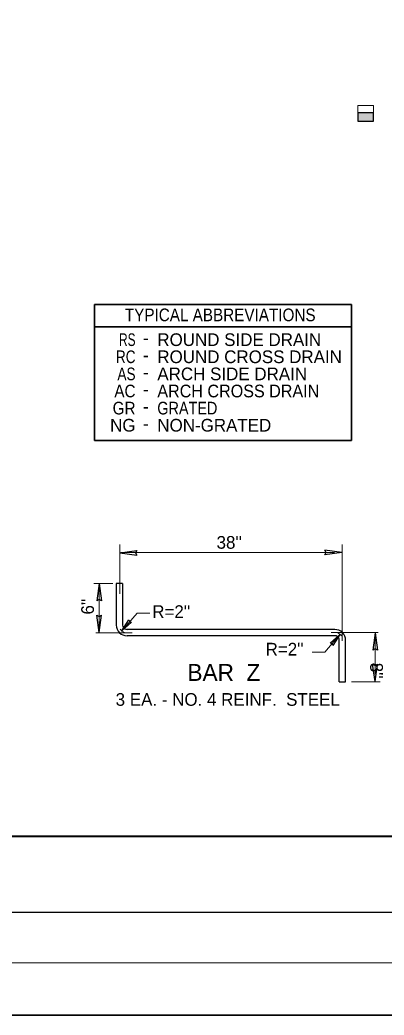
# Model space of a CAD drawing. Extents: x -873 to -38, y -356 to 186.
# Drawn here: x -633.8 to -597.9, y -356.3 to -258.2 of the extents above; entities that cross this region are included whole.
import ezdxf
from ezdxf.enums import TextEntityAlignment as Align

# ---------------------------------------------------------------- set-up
doc = ezdxf.new("R2010")
doc.units = 0
doc.header["$LTSCALE"] = 0.5
doc.layers.add('1', color=7, linetype='Continuous', lineweight=13)

msp = doc.modelspace()

# ---------------------------------------------------------------- hatches: boundary and pattern name
at = {"layer": '1'}
msp.add_hatch(color=256, dxfattribs=at).paths.add_polyline_path([(-600.5345, -268.175), (-598.9837, -268.175), (-598.9837, -267.3338), (-600.5345, -267.3338)])

# ---------------------------------------------------------------- linework, layer by layer
at = {"layer": '1', "lineweight": 35}
msp.add_line((-626.5403, -288.4377), (-601.2155, -288.4377), dxfattribs=at)
at = {"layer": '1'}
for p, q in [((-624.006, -314.7978), (-624.006, -309.9035)), ((-602.0638, -319.4063), (-602.0638, -309.9035)), ((-623.9012, -310.7079), (-602.8062, -310.7079)), ((-626.5404, -313.7541), (-624.6839, -313.7541)), ((-626.0362, -318.6119), (-626.0362, -313.7541)), ((-626.3439, -318.6119), (-622.7813, -318.6119)), ((-598.5189, -318.6068), (-603.1467, -318.6068)), ((-598.8267, -319.184), (-598.8267, -322.6967)), ((-598.3225, -323.4647), (-601.1592, -323.4647)), ((-867.3547, -351.1792), (-507.3467, -351.1792))]:
    msp.add_line(p, q, dxfattribs=at)
at = {"layer": '1', "lineweight": 25}
for p, q in [((-624.0054, -310.7288), (-622.3022, -310.4948)), ((-624.0054, -310.7288), (-622.3022, -310.9628)), ((-602.0849, -310.7084), (-603.7879, -310.4744)), ((-602.0849, -310.7084), (-603.7879, -310.9423)), ((-626.0357, -313.7593), (-626.2697, -315.4622)), ((-626.0357, -313.7593), (-625.8017, -315.4622)), ((-624.346, -313.7504), (-624.346, -317.8626)), ((-623.7226, -313.7504), (-624.346, -313.7504)), ((-623.7226, -313.7504), (-623.7226, -317.8629)), ((-626.0355, -318.5983), (-626.2695, -316.8952)), ((-626.0355, -318.5983), (-625.8015, -316.8952)), ((-623.7882, -318.4381), (-623.0905, -317.3538)), ((-623.7882, -318.4381), (-622.824, -317.5822)), ((-602.7854, -318.2977), (-623.2842, -318.2977)), ((-602.7854, -318.9211), (-623.2805, -318.9211)), ((-602.2793, -318.7806), (-603.2436, -319.6365)), ((-602.2793, -318.7806), (-602.9771, -319.8649)), ((-598.8012, -318.6204), (-599.0353, -320.3235)), ((-598.8012, -318.6204), (-598.5673, -320.3235)), ((-602.345, -323.4684), (-602.345, -319.3559)), ((-601.7215, -323.4684), (-601.7215, -319.3561)), ((-598.8258, -323.4376), (-599.0598, -321.7344)), ((-598.8258, -323.4376), (-598.5919, -321.7344)), ((-602.345, -323.4684), (-601.7215, -323.4684)), ((-852.3541, -346.1788), (-507.3467, -346.1788))]:
    msp.add_line(p, q, dxfattribs=at)
at = {"layer": '1', "lineweight": 40}
msp.add_line((-837.3543, -338.6789), (-512.3473, -338.6789), dxfattribs=at)
at = {"layer": '1', "lineweight": 35}
for points in [[(-500.9976, -84.823), (-872.8169, -84.823), (-872.8169, -356.3327), (-500.9976, -356.3327)], [(-626.4782, -286.2463), (-601.1532, -286.2463), (-601.1532, -299.6537), (-626.4782, -299.6537)]]:
    msp.add_lwpolyline(points, close=True, dxfattribs=at)
at = {"layer": '1'}
msp.add_lwpolyline([(-600.5345, -268.175), (-598.9893, -268.175), (-598.9893, -266.604), (-600.5345, -266.604)], close=True, dxfattribs=at)
at = {"layer": '1', "lineweight": 25}
msp.add_lwpolyline([(-600.5345, -268.175), (-598.9837, -268.175), (-598.9837, -267.3338), (-600.5345, -267.3338)], close=True, dxfattribs=at)
for points in [[(-622.3022, -310.4948), (-622.434, -310.7313), (-622.3022, -310.9628)], [(-603.7879, -310.9423), (-603.6563, -310.7059), (-603.7879, -310.4744)], [(-625.8017, -315.4622), (-626.0382, -315.3306), (-626.2697, -315.4622)], [(-626.2695, -316.8952), (-626.0331, -317.027), (-625.8015, -316.8952)], [(-623.0905, -317.3538), (-623.0201, -317.5442), (-622.824, -317.5822)], [(-602.9771, -319.8649), (-603.0475, -319.6744), (-603.2436, -319.6365)], [(-598.5673, -320.3235), (-598.8038, -320.1918), (-599.0353, -320.3235)], [(-599.0598, -321.7344), (-598.8233, -321.8662), (-598.5919, -321.7344)]]:
    msp.add_lwpolyline(points, dxfattribs=at)
at = {"layer": '1'}
for points in [[(-623.554, -318.1531), (-622.2966, -316.6852), (-621.0395, -316.6852)], [(-602.5135, -319.0657), (-603.7709, -320.5336), (-605.0281, -320.5336)]]:
    msp.add_lwpolyline(points, dxfattribs=at)
at = {"layer": '1', "lineweight": 25}
for centre, radius, start, end in [((-623.2849, -317.8599), 1.0612, 180.14605, 270.23653), ((-623.2849, -317.8599), 0.4378, 180.14605, 216.19213), ((-623.2849, -317.8599), 0.4378, 239.61746, 270.23652), ((-602.7827, -319.3588), 1.0612, 0.14605, 90.23653), ((-602.7827, -319.3588), 0.4378, 59.61746, 90.23653), ((-602.7827, -319.3588), 0.4378, 0.14605, 36.19213)]:
    msp.add_arc(centre, radius, start, end, dxfattribs=at)
at = {"layer": '1'}
for centre, start, end in [((-623.2849, -317.8599), 212.56024, 249.02003), ((-602.7827, -319.3588), 32.56024, 69.02003)]:
    msp.add_arc(centre, 0.7832, start, end, dxfattribs=at)

# ---------------------------------------------------------------- texts
for s, width, p in [('TYPICAL ABBREVIATIONS', 0.9, (-623.4947, -287.8914)), ('ARCH CROSS DRAIN', 0.95, (-620.2917, -295.401)), ('GRATED', 0.85, (-620.2917, -297.089))]:
    msp.add_text(s, height=1.25, dxfattribs=dict(at, width=width)).set_placement(p)
for s, width, p in [('RS', 0.7, (-622.4429, -290.3373)), ('RC', 0.8, (-622.443, -292.0253)), ('AS', 0.8, (-622.4428, -293.7133)), ('AC', 0.9, (-622.4428, -295.4013)), ('GR', 0.9, (-622.4428, -297.0893))]:
    msp.add_text(s, height=1.25, dxfattribs=dict(at, width=width)).set_placement(p, align=Align.RIGHT)
for s, height, p in [('ROUND SIDE DRAIN', 1.25, (-620.2917, -290.3372)), ('-', 1.25, (-621.6981, -290.1713)), ('-', 1.25, (-621.6981, -291.8593)), ('ROUND CROSS DRAIN', 1.25, (-620.2917, -292.0252)), ('ARCH SIDE DRAIN', 1.25, (-620.2917, -293.7131)), ('-', 1.25, (-621.6981, -293.5472)), ('-', 1.25, (-621.6981, -295.2352)), ('-', 1.25, (-621.6981, -296.9231)), ('-', 1.25, (-621.6981, -298.6109)), ('NON-GRATED', 1.25, (-620.2917, -298.7769)), ("38''", 1.25, (-614.4502, -310.3327)), ("R=2''", 1.25, (-620.7954, -317.158)), ("R=2''", 1.25, (-609.6177, -320.8646)), ('BAR  Z', 1.667, (-617.3222, -323.3686)), ('3 EA. - NO. 4 REINF.  STEEL', 1.25, (-624.4017, -325.8257))]:
    msp.add_text(s, height=height, dxfattribs=at).set_placement(p)
msp.add_text('NG', height=1.25, dxfattribs=at).set_placement((-622.4427, -298.7772), align=Align.RIGHT)
for s, height, rotation, p in [("6''", 1.25, 90, (-626.5445, -316.824)), ("8''", 1.256, 270, (-599.3026, -321.5753))]:
    msp.add_text(s, height=height, rotation=rotation, dxfattribs=at).set_placement(p)

doc.saveas('drawing.dxf')
